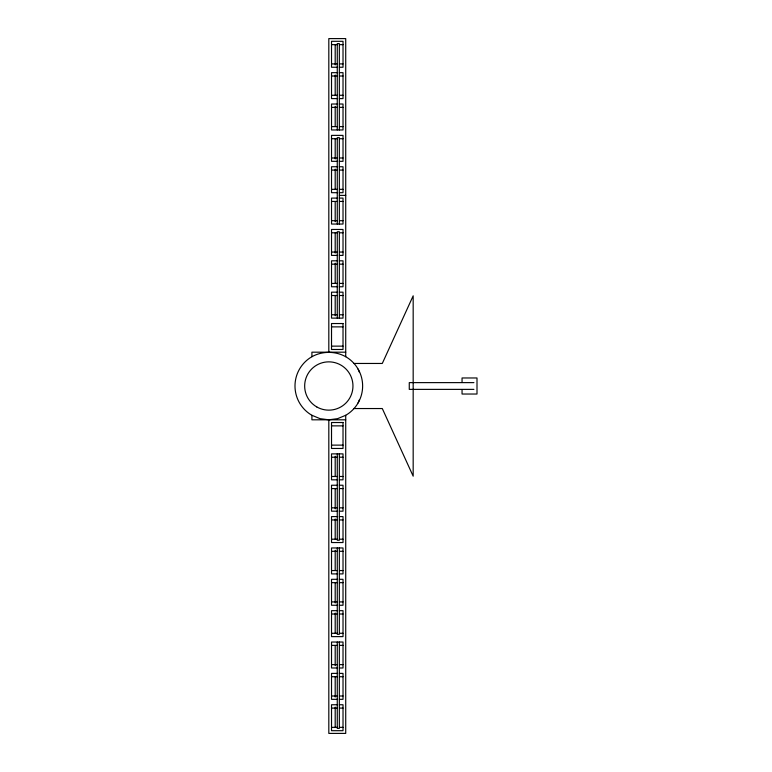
<?xml version="1.0" encoding="UTF-8"?>
<svg xmlns="http://www.w3.org/2000/svg" width="772" height="772" viewBox="0 0 772 772"><rect width="100%" height="100%" fill="white"/><g stroke="black" fill="none" stroke-linecap="round" stroke-linejoin="round"><path stroke-width="1.16" d="M358.102 402.907L359.366 399.848M311.907 356.712C322.32 350.932 335.318 350.932 345.721 356.712A33.814 33.814 0 0 1 345.721 415.288L345.721 733.4L328.814 733.4L328.814 419.814L320.062 418.665L311.907 415.288A33.814 33.814 0 0 1 311.907 356.712L311.907 352.186L345.721 352.186M345.721 415.288L337.567 418.665L328.814 419.814M331.526 44.651L337.267 44.651M339.574 44.651L343.019 44.651M331.526 63.912L337.267 63.912M339.574 63.912L343.019 63.912M337.267 67.251L331.526 67.251L331.526 41.302L343.019 41.302L343.019 67.251L339.342 67.251M337.267 72.664L331.526 72.664L331.526 98.613L337.267 98.613M339.342 72.664L343.019 72.664L343.019 98.613L339.342 98.613M331.526 76.003L337.267 76.003M339.574 76.003L343.019 76.003M331.526 95.274L337.267 95.274M339.574 95.274L343.019 95.274M337.267 104.017L331.526 104.017L331.526 129.966L343.019 129.966L343.019 104.017L339.342 104.017M331.526 107.366L337.267 107.366M339.574 107.366L343.019 107.366M331.526 126.627L337.267 126.627M339.574 126.627L343.019 126.627M331.526 138.719L337.267 138.719M339.574 138.719L343.019 138.719M331.526 157.99L337.267 157.99M339.574 157.99L343.019 157.99M337.267 161.329L331.526 161.329L331.526 135.38L343.019 135.38L343.019 161.329L339.342 161.329M337.267 166.742L331.526 166.742L331.526 192.691L337.267 192.691M339.342 166.742L343.019 166.742L343.019 192.691L339.342 192.691M331.526 170.081L337.267 170.081M339.574 170.081L343.019 170.081M331.526 189.343L337.267 189.343M339.574 189.343L343.019 189.343M339.342 195.393L345.721 195.393M337.267 198.095L331.526 198.095L331.526 224.044L343.019 224.044L343.019 198.095L339.342 198.095M331.526 201.434L337.267 201.434M339.574 201.434L343.019 201.434M331.526 220.705L337.267 220.705M339.574 220.705L343.019 220.705M331.526 232.797L337.267 232.797M339.574 232.797L343.019 232.797M331.526 252.058L337.267 252.058M339.574 252.058L343.019 252.058M337.267 255.407L331.526 255.407L331.526 229.458L343.019 229.458L343.019 255.407L339.342 255.407M337.267 260.811L331.526 260.811L331.526 286.759L337.267 286.759M339.342 260.811L343.019 260.811L343.019 286.759L339.342 286.759M331.526 264.159L337.267 264.159M339.574 264.159L343.019 264.159M331.526 283.421L337.267 283.421M339.574 283.421L343.019 283.421M337.267 292.173L331.526 292.173L331.526 318.122L343.019 318.122L343.019 292.173L339.342 292.173M331.526 295.512L337.267 295.512M339.574 295.512L343.019 295.512M331.526 314.783L337.267 314.783M339.574 314.783L343.019 314.783M331.526 326.874L343.019 326.874M331.526 346.136L343.019 346.136M353.769 363.458L382.294 363.458L413.174 295.821L413.174 476.179L382.294 408.542L353.769 408.542M473.921 382.623L409.266 382.623L409.266 389.377L473.921 389.377M345.721 419.814L311.907 419.814L311.907 415.288M331.526 425.864L343.019 425.864M331.526 445.126L343.019 445.126M331.526 457.217L337.267 457.217M339.574 457.217L343.019 457.217M331.526 476.488L337.267 476.488M339.574 476.488L343.019 476.488M337.267 479.827L331.526 479.827L331.526 453.878L343.019 453.878L343.019 479.827L339.342 479.827M337.267 485.241L331.526 485.241L331.526 511.189L337.267 511.189M339.342 485.241L343.019 485.241L343.019 511.189L339.342 511.189M331.526 488.579L337.267 488.579M339.574 488.579L343.019 488.579M331.526 507.841L337.267 507.841M339.574 507.841L343.019 507.841M337.267 516.593L331.526 516.593L331.526 542.542L343.019 542.542L343.019 516.593L339.342 516.593M331.526 519.942L337.267 519.942M339.574 519.942L343.019 519.942M331.526 539.203L337.267 539.203M339.574 539.203L343.019 539.203M331.526 551.295L337.267 551.295M339.574 551.295L343.019 551.295M331.526 570.566L337.267 570.566M339.574 570.566L343.019 570.566M337.267 573.905L331.526 573.905L331.526 547.956L343.019 547.956L343.019 573.905L339.342 573.905M337.267 579.309L331.526 579.309L331.526 605.258L337.267 605.258M339.342 579.309L343.019 579.309L343.019 605.258L339.342 605.258M331.526 582.657L337.267 582.657M339.574 582.657L343.019 582.657M331.526 601.919L337.267 601.919M339.574 601.919L343.019 601.919M337.267 610.671L331.526 610.671L331.526 636.62L343.019 636.62L343.019 610.671L339.342 610.671M331.526 614.01L337.267 614.01M339.574 614.01L343.019 614.01M331.526 633.281L337.267 633.281M339.574 633.281L343.019 633.281M331.526 645.373L337.267 645.373M339.574 645.373L343.019 645.373M331.526 664.634L337.267 664.634M339.574 664.634L343.019 664.634M337.267 667.983L331.526 667.983L331.526 642.034L343.019 642.034L343.019 667.983L339.342 667.983M337.267 673.387L331.526 673.387L331.526 699.336L337.267 699.336M339.342 673.387L343.019 673.387L343.019 699.336L339.342 699.336M331.526 676.726L337.267 676.726M339.574 676.726L343.019 676.726M331.526 695.997L337.267 695.997M339.574 695.997L343.019 695.997M337.267 704.749L331.526 704.749L331.526 730.698L343.019 730.698L343.019 704.749L339.342 704.749M331.526 708.088L337.267 708.088M339.574 708.088L343.019 708.088M331.526 727.349L337.267 727.349M339.574 727.349L343.019 727.349M358.102 369.093L359.366 372.152M462.052 381.986L462.052 377.971L477 377.971L477 394.029L462.052 394.029L462.052 390.014M345.721 356.712L345.721 38.6L328.814 38.6L328.814 352.186M339.342 129.966L339.342 43.608L337.267 43.608L337.267 129.966M339.342 224.044L339.342 137.677L337.267 137.677L337.267 224.044M339.342 318.122L339.342 231.754L337.267 231.754L337.267 318.122M339.342 453.878L339.342 540.246L337.267 540.246L337.267 453.878M339.342 547.956L339.342 634.323L337.267 634.323L337.267 547.956M339.342 642.034L339.342 728.392L337.267 728.392L337.267 642.034M335.193 44.786L335.193 64.887M335.193 75.019L335.193 95.072M335.193 106.382L335.193 126.434M335.193 138.863L335.193 158.964M335.193 169.097L335.193 189.15M335.193 201.637L335.193 221.689M335.193 232.941L335.193 253.042M335.193 263.175L335.193 283.227M335.193 295.715L335.193 315.758M335.193 456.242L335.193 476.343M335.193 488.772L335.193 508.883M335.193 518.958L335.193 539.068M335.193 550.311L335.193 570.421M335.193 582.85L335.193 602.961M335.193 613.036L335.193 633.136M335.193 645.566L335.193 665.618M335.193 676.928L335.193 697.039M335.193 707.113L335.193 727.214M343.019 323.536L331.526 323.536L331.526 349.475L343.019 349.475L343.019 323.536M343.019 422.525L331.526 422.525L331.526 448.464L343.019 448.464L343.019 422.525M316.742 406.912A24.144 24.144 0 0 0 352.958 386A24.144 24.144 0 0 0 316.742 365.088A24.144 24.144 0 0 0 316.742 406.912"/></g></svg>
